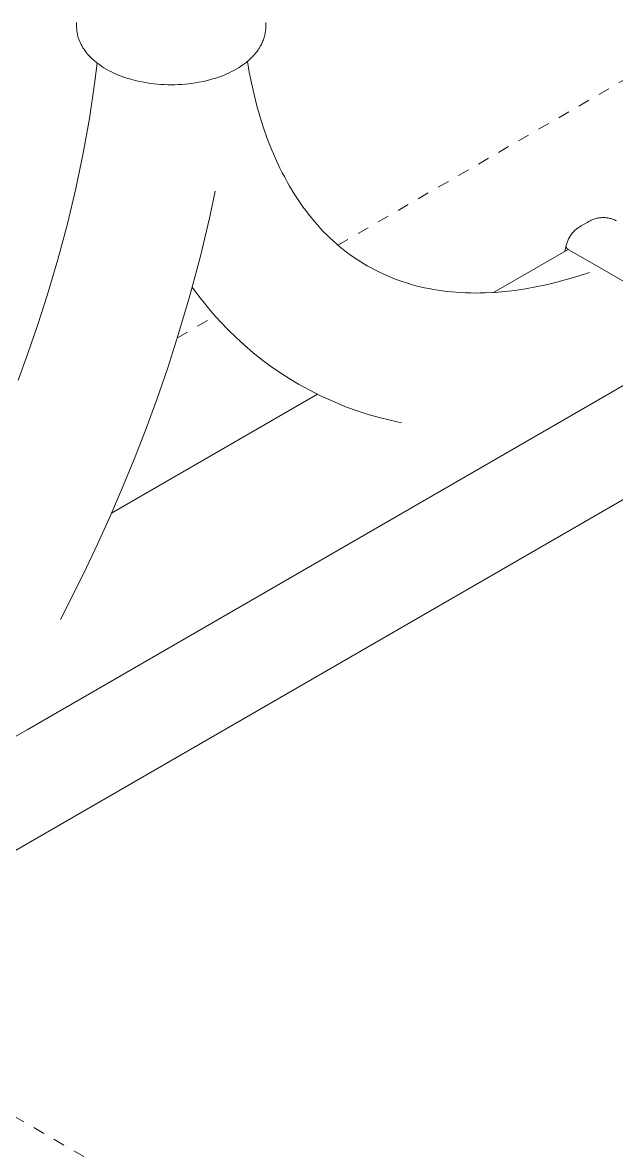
# Model space of a CAD drawing. Header units: inches. Extents: x -7 to 144, y -3 to 95.
# Drawn here: x 113.64 to 118.77, y 51.38 to 61.13 of the extents above; entities that cross this region are included whole.
import ezdxf

# ---------------------------------------------------------------- set-up
doc = ezdxf.new("R2010")
doc.units = ezdxf.units.IN
doc.linetypes.add('HIDDEN', pattern=[1.905, 1.27, -0.635])
doc.layers.add('ZANO_R', color=7, linetype='Continuous', lineweight=0)
doc.layers.add('ZANO_R_przerywana', color=250, linetype='HIDDEN', lineweight=0)

msp = doc.modelspace()

# ---------------------------------------------------------------- linework, layer by layer
at = {"layer": 'ZANO_R'}
for p, q in [((114.10988, 61.09453), (114.10988, 61.12667)), ((114.11006, 61.08374), (114.10988, 61.09453)), ((115.74291, 61.09453), (115.74273, 61.08374)), ((115.74291, 61.09453), (115.74291, 61.12667)), ((114.1106, 61.07298), (114.11006, 61.08374)), ((114.11149, 61.06224), (114.1106, 61.07298)), ((114.11274, 61.05153), (114.11149, 61.06224)), ((114.11433, 61.04085), (114.11274, 61.05153)), ((114.11628, 61.03021), (114.11433, 61.04085)), ((114.11858, 61.01961), (114.11628, 61.03021)), ((114.12123, 61.00907), (114.11858, 61.01961)), ((114.12419, 60.99866), (114.12123, 61.00907)), ((114.12748, 60.98833), (114.12419, 60.99866)), ((115.7286, 60.99866), (115.72531, 60.98833)), ((115.73157, 61.00907), (115.7286, 60.99866)), ((115.73421, 61.01961), (115.73157, 61.00907)), ((115.73651, 61.03021), (115.73421, 61.01961)), ((115.73846, 61.04085), (115.73651, 61.03021)), ((115.74006, 61.05153), (115.73846, 61.04085)), ((115.74131, 61.06224), (115.74006, 61.05153)), ((115.7422, 61.07298), (115.74131, 61.06224)), ((115.74273, 61.08374), (115.7422, 61.07298)), ((114.13111, 60.97808), (114.12748, 60.98833)), ((114.13505, 60.9679), (114.13111, 60.97808)), ((114.13932, 60.95781), (114.13505, 60.9679)), ((114.1439, 60.94781), (114.13932, 60.95781)), ((114.14879, 60.9379), (114.1439, 60.94781)), ((114.15399, 60.9281), (114.14879, 60.9379)), ((114.15756, 60.92172), (114.15399, 60.9281)), ((114.16126, 60.9154), (114.15756, 60.92172)), ((114.16509, 60.90911), (114.16126, 60.9154)), ((114.16904, 60.90288), (114.16509, 60.90911)), ((114.17733, 60.89054), (114.16904, 60.90288)), ((115.68375, 60.90288), (115.67547, 60.89055)), ((115.6877, 60.90911), (115.68375, 60.90288)), ((115.69153, 60.9154), (115.6877, 60.90911)), ((115.69523, 60.92172), (115.69153, 60.9154)), ((115.6988, 60.9281), (115.69523, 60.92172)), ((115.704, 60.9379), (115.6988, 60.9281)), ((115.7089, 60.94781), (115.704, 60.9379)), ((115.71348, 60.95781), (115.7089, 60.94781)), ((115.71774, 60.9679), (115.71348, 60.95781)), ((115.72169, 60.97807), (115.71774, 60.9679)), ((115.72531, 60.98833), (115.72169, 60.97807)), ((114.18609, 60.87841), (114.17733, 60.89054)), ((114.19534, 60.86647), (114.18609, 60.87841)), ((114.20505, 60.85474), (114.19534, 60.86647)), ((114.21521, 60.84323), (114.20505, 60.85474)), ((114.22582, 60.83194), (114.21521, 60.84323)), ((114.23345, 60.82422), (114.22582, 60.83194)), ((114.24129, 60.8166), (114.23345, 60.82422)), ((114.24934, 60.80909), (114.24129, 60.8166)), ((114.25759, 60.80169), (114.24934, 60.80909)), ((114.26604, 60.7944), (114.25759, 60.80169)), ((115.5952, 60.80169), (115.58675, 60.7944)), ((115.60346, 60.80909), (115.5952, 60.80169)), ((115.61151, 60.8166), (115.60346, 60.80909)), ((115.61935, 60.82422), (115.61151, 60.8166)), ((115.62698, 60.83194), (115.61935, 60.82422)), ((115.63759, 60.84323), (115.62698, 60.83194)), ((115.64775, 60.85474), (115.63759, 60.84323)), ((115.65746, 60.86647), (115.64775, 60.85474)), ((115.6667, 60.87841), (115.65746, 60.86647)), ((115.67547, 60.89055), (115.6667, 60.87841)), ((114.26472, 60.59661), (114.28697, 60.77747)), ((114.27469, 60.78722), (114.26604, 60.7944)), ((114.28353, 60.78015), (114.27469, 60.78722)), ((114.29256, 60.77319), (114.28353, 60.78015)), ((114.30982, 60.76058), (114.29256, 60.77319)), ((114.32772, 60.74836), (114.30982, 60.76058)), ((114.34624, 60.73654), (114.32772, 60.74836)), ((114.36534, 60.72514), (114.34624, 60.73654)), ((114.38491, 60.71421), (114.36534, 60.72514)), ((114.40504, 60.70369), (114.38491, 60.71421)), ((114.42569, 60.6936), (114.40504, 60.70369)), ((115.44775, 60.70369), (115.4271, 60.6936)), ((115.46788, 60.71421), (115.44775, 60.70369)), ((115.48745, 60.72514), (115.46788, 60.71421)), ((115.50656, 60.73654), (115.48745, 60.72514)), ((115.52507, 60.74836), (115.50656, 60.73654)), ((115.54297, 60.76058), (115.52507, 60.74836)), ((115.56024, 60.77319), (115.54297, 60.76058)), ((115.56926, 60.78015), (115.56024, 60.77319)), ((115.5781, 60.78722), (115.56926, 60.78015)), ((115.58675, 60.7944), (115.5781, 60.78722)), ((115.58333, 60.79152), (115.59964, 60.69842)), ((115.59964, 60.69842), (115.61813, 60.60572)), ((114.44686, 60.68395), (114.42569, 60.6936)), ((114.46994, 60.67414), (114.44686, 60.68395)), ((114.49355, 60.66484), (114.46994, 60.67414)), ((114.51767, 60.65604), (114.49355, 60.66484)), ((114.54226, 60.64777), (114.51767, 60.65604)), ((114.57793, 60.63694), (114.54226, 60.64777)), ((114.61443, 60.62718), (114.57793, 60.63694)), ((114.65166, 60.61852), (114.61443, 60.62718)), ((114.68955, 60.61098), (114.65166, 60.61852)), ((114.71868, 60.60602), (114.68955, 60.61098)), ((114.74792, 60.60172), (114.71868, 60.60602)), ((114.77726, 60.5981), (114.74792, 60.60172)), ((115.10487, 60.60172), (115.07554, 60.5981)), ((115.13411, 60.60602), (115.10487, 60.60172)), ((115.16324, 60.61098), (115.13411, 60.60602)), ((115.20113, 60.61852), (115.16324, 60.61098)), ((115.23837, 60.62718), (115.20113, 60.61852)), ((115.27486, 60.63694), (115.23837, 60.62718)), ((115.31053, 60.64777), (115.27486, 60.63694)), ((115.33513, 60.65604), (115.31053, 60.64777)), ((115.35924, 60.66484), (115.33513, 60.65604)), ((115.38286, 60.67414), (115.35924, 60.66484)), ((115.40594, 60.68395), (115.38286, 60.67414)), ((115.4271, 60.6936), (115.40594, 60.68395)), ((115.61813, 60.60572), (115.64093, 60.50497)), ((114.22075, 60.30017), (114.26472, 60.59661)), ((114.80666, 60.59514), (114.77726, 60.5981)), ((114.83654, 60.59282), (114.80666, 60.59514)), ((114.86647, 60.59116), (114.83654, 60.59282)), ((114.89643, 60.59016), (114.86647, 60.59116)), ((114.9264, 60.58983), (114.89643, 60.59016)), ((114.95637, 60.59016), (114.9264, 60.58983)), ((114.98633, 60.59116), (114.95637, 60.59016)), ((115.01626, 60.59282), (114.98633, 60.59116)), ((115.04614, 60.59515), (115.01626, 60.59282)), ((115.07554, 60.5981), (115.04614, 60.59515)), ((115.64093, 60.50497), (115.66599, 60.4069)), ((115.66599, 60.4069), (115.69354, 60.31076)), ((115.69354, 60.31076), (115.72329, 60.21748)), ((114.16695, 59.99955), (114.22075, 60.30017)), ((115.72329, 60.21748), (115.75543, 60.12647)), ((115.75543, 60.12647), (115.78969, 60.03846)), ((115.78969, 60.03846), (115.82623, 59.953)), ((114.10344, 59.69562), (114.16695, 59.99955)), ((115.82623, 59.953), (115.86478, 59.87067)), ((115.86478, 59.87067), (115.88489, 59.83048)), ((115.88489, 59.83048), (115.90548, 59.79111)), ((115.90548, 59.79111), (115.92654, 59.75254)), ((115.92654, 59.75254), (115.94807, 59.71477)), ((114.03037, 59.38923), (114.10344, 59.69562)), ((115.30583, 59.67088), (115.25603, 59.43768)), ((115.94807, 59.71477), (115.97014, 59.67766)), ((115.97014, 59.67766), (115.99266, 59.64137)), ((115.99266, 59.64137), (116.01563, 59.60589)), ((116.01563, 59.60589), (116.03903, 59.57122)), ((116.03903, 59.57122), (116.06292, 59.53727)), ((116.06292, 59.53727), (116.08723, 59.50414)), ((115.25603, 59.43768), (115.17538, 59.09946)), ((116.08723, 59.50414), (116.11196, 59.47182)), ((116.11196, 59.47182), (116.13709, 59.44031)), ((116.13709, 59.44031), (116.16235, 59.40993)), ((118.57441, 59.4302), (118.58264, 59.43283)), ((118.58264, 59.43283), (118.59095, 59.43517)), ((118.59095, 59.43517), (118.59934, 59.43722)), ((118.59934, 59.43722), (118.60779, 59.43898)), ((118.60779, 59.43898), (118.6163, 59.44045)), ((118.6163, 59.44045), (118.62485, 59.44161)), ((118.62485, 59.44161), (118.63344, 59.44248)), ((118.63344, 59.44248), (118.64206, 59.44305)), ((118.64206, 59.44305), (118.65069, 59.44332)), ((118.65069, 59.44332), (118.65932, 59.44329)), ((118.65932, 59.44329), (118.66795, 59.44296)), ((118.66795, 59.44296), (118.67656, 59.44233)), ((118.67656, 59.44233), (118.68515, 59.4414)), ((118.68515, 59.4414), (118.69369, 59.44017)), ((118.69369, 59.44017), (118.70219, 59.43865)), ((118.70219, 59.43865), (118.71063, 59.43683)), ((118.71063, 59.43683), (118.719, 59.43472)), ((118.719, 59.43472), (118.7273, 59.43232)), ((118.7273, 59.43232), (118.7355, 59.42963)), ((113.94796, 59.08122), (114.03037, 59.38923)), ((116.16235, 59.40993), (116.18823, 59.38008)), ((116.18823, 59.38008), (116.21474, 59.35077)), ((116.21474, 59.35077), (116.24184, 59.32203)), ((118.40746, 59.33077), (118.41392, 59.33675)), ((118.41392, 59.33675), (118.4206, 59.3425)), ((118.4206, 59.3425), (118.42746, 59.34802)), ((118.42746, 59.34802), (118.43451, 59.35331)), ((118.43451, 59.35331), (118.44174, 59.35834)), ((118.44174, 59.35834), (118.44914, 59.36313)), ((118.44914, 59.36313), (118.4567, 59.36765)), ((118.4567, 59.36765), (118.46441, 59.37191)), ((118.46441, 59.37191), (118.52008, 59.40406)), ((118.52008, 59.40406), (118.52743, 59.40859)), ((118.52743, 59.40859), (118.53493, 59.41287)), ((118.53493, 59.41287), (118.54258, 59.41688)), ((118.54258, 59.41688), (118.55036, 59.42062)), ((118.55036, 59.42062), (118.55827, 59.4241)), ((118.55827, 59.4241), (118.56629, 59.42729)), ((118.56629, 59.42729), (118.57441, 59.4302)), ((118.7355, 59.42963), (118.74361, 59.42666)), ((118.74361, 59.42666), (118.75161, 59.42341)), ((118.75161, 59.42341), (118.75949, 59.41988)), ((118.75949, 59.41988), (118.76724, 59.41608)), ((116.24184, 59.32203), (116.26874, 59.29471)), ((116.26874, 59.29471), (116.29622, 59.26797)), ((116.29622, 59.26797), (116.32427, 59.24182)), ((116.32427, 59.24182), (116.35288, 59.2163)), ((118.34489, 59.23596), (118.34813, 59.24416)), ((118.34813, 59.24416), (118.35165, 59.25223)), ((118.35165, 59.25223), (118.35545, 59.26018)), ((118.35545, 59.26018), (118.35952, 59.268)), ((118.35952, 59.268), (118.36385, 59.27567)), ((118.36385, 59.27567), (118.36845, 59.28318)), ((118.36845, 59.28318), (118.3733, 59.29054)), ((118.3733, 59.29054), (118.37841, 59.29772)), ((118.37841, 59.29772), (118.38375, 59.30472)), ((118.38375, 59.30472), (118.38934, 59.31153)), ((118.38934, 59.31153), (118.39516, 59.31815)), ((118.39516, 59.31815), (118.4012, 59.32456)), ((118.4012, 59.32456), (118.40746, 59.33077)), ((116.35288, 59.2163), (116.38138, 59.19196)), ((116.38138, 59.19196), (116.41043, 59.16826)), ((116.41043, 59.16826), (116.43998, 59.1452)), ((116.43998, 59.1452), (116.47004, 59.12281)), ((117.7085, 58.79748), (118.35229, 59.16917)), ((118.3223, 59.15185), (118.3351, 59.20361)), ((118.3342, 59.19719), (118.33418, 59.19618)), ((118.33418, 59.19618), (118.33419, 59.19517)), ((118.33419, 59.19517), (118.33425, 59.19415)), ((118.33425, 59.19821), (118.3342, 59.19719)), ((118.33434, 59.19922), (118.33425, 59.19821)), ((118.33425, 59.19415), (118.33434, 59.19314)), ((118.33446, 59.20022), (118.33434, 59.19922)), ((118.33434, 59.19314), (118.33446, 59.19213)), ((118.33462, 59.20123), (118.33446, 59.20022)), ((118.33446, 59.19213), (118.33462, 59.19113)), ((118.33481, 59.20222), (118.33462, 59.20123)), ((118.33462, 59.19113), (118.33481, 59.19014)), ((118.33481, 59.20222), (118.33689, 59.21078)), ((118.33481, 59.19014), (118.33504, 59.18915)), ((118.33511, 59.20361), (118.33492, 59.20276)), ((118.33504, 59.18915), (118.3353, 59.18817)), ((118.3353, 59.18817), (118.33559, 59.1872)), ((118.33559, 59.1872), (118.33592, 59.18624)), ((118.33592, 59.18624), (118.33628, 59.18529)), ((118.33628, 59.18529), (118.33668, 59.18435)), ((118.33668, 59.18435), (118.33711, 59.18343)), ((118.33689, 59.21078), (118.33927, 59.21927)), ((118.33711, 59.18343), (118.33756, 59.18253)), ((118.33756, 59.18253), (118.33805, 59.18164)), ((118.33805, 59.18164), (118.33857, 59.18077)), ((118.33857, 59.18077), (118.33912, 59.17992)), ((118.33912, 59.17992), (118.3397, 59.17909)), ((118.33927, 59.21927), (118.34194, 59.22766)), ((118.3397, 59.17909), (118.34031, 59.17827)), ((118.34031, 59.17827), (118.34095, 59.17748)), ((118.34095, 59.17748), (118.34161, 59.17672)), ((118.34161, 59.17672), (118.3423, 59.17597)), ((118.34194, 59.22766), (118.34489, 59.23596)), ((118.3423, 59.17597), (118.34302, 59.17525)), ((118.34302, 59.17525), (118.34376, 59.17456)), ((118.34376, 59.17456), (118.34452, 59.17389)), ((118.34452, 59.17389), (118.3453, 59.17325)), ((118.3453, 59.17325), (118.34611, 59.17263)), ((118.34611, 59.17263), (118.34694, 59.17205)), ((118.34694, 59.17205), (118.34779, 59.17149)), ((118.34779, 59.17149), (118.34866, 59.17097)), ((118.34866, 59.17097), (118.34954, 59.17047)), ((118.34954, 59.17047), (118.35044, 59.17)), ((118.35044, 59.17), (118.35136, 59.16957)), ((118.35136, 59.16957), (118.35229, 59.16917)), ((118.35229, 59.16917), (118.47959, 59.09568)), ((113.8565, 58.77252), (113.94796, 59.08122)), ((115.17538, 59.09946), (115.08474, 58.76069)), ((116.47004, 59.12281), (116.50015, 59.1014)), ((116.50015, 59.1014), (116.53073, 59.08066)), ((116.53073, 59.08066), (116.56178, 59.06062)), ((116.56178, 59.06062), (116.59325, 59.04127)), ((116.59325, 59.04127), (116.61628, 59.02773)), ((118.47959, 59.09568), (119.38495, 58.57296)), ((116.61628, 59.02773), (116.72265, 58.97139)), ((116.72265, 58.97139), (116.85844, 58.91295)), ((118.43819, 58.93833), (118.53653, 58.9705)), ((116.85844, 58.91295), (116.89362, 58.90006)), ((116.89362, 58.90006), (116.92907, 58.88791)), ((116.92907, 58.88791), (116.96478, 58.87654)), ((116.96478, 58.87654), (117.00071, 58.86594)), ((117.00071, 58.86594), (117.03763, 58.85589)), ((117.03763, 58.85589), (117.07476, 58.84661)), ((117.07476, 58.84661), (117.11207, 58.8381)), ((118.07203, 58.84504), (118.16278, 58.86413)), ((118.16278, 58.86413), (118.25449, 58.88618)), ((118.25449, 58.88618), (118.34557, 58.91072)), ((118.34557, 58.91072), (118.43819, 58.93833)), ((113.7755, 58.52106), (113.8565, 58.77252)), ((115.08474, 58.76069), (114.98446, 58.42223)), ((115.16475, 58.76521), (115.10759, 58.84274)), ((115.22441, 58.68957), (115.16475, 58.76521)), ((117.11207, 58.8381), (117.14955, 58.83038)), ((117.14955, 58.83038), (117.18819, 58.82323)), ((117.18819, 58.82323), (117.22697, 58.81685)), ((117.22697, 58.81685), (117.26587, 58.81124)), ((117.26587, 58.81124), (117.30487, 58.80641)), ((117.30487, 58.80641), (117.34456, 58.80226)), ((117.34456, 58.80226), (117.38471, 58.79884)), ((117.38471, 58.79884), (117.42532, 58.79615)), ((117.42532, 58.79615), (117.46639, 58.7942)), ((117.46639, 58.7942), (117.50753, 58.793)), ((117.50753, 58.793), (117.54912, 58.79254)), ((117.54912, 58.79254), (117.59115, 58.79283)), ((117.59115, 58.79283), (117.63361, 58.79386)), ((117.63361, 58.79386), (117.71896, 58.79816)), ((117.71896, 58.79816), (117.80594, 58.80547)), ((117.80594, 58.80547), (117.89353, 58.8157)), ((117.89353, 58.8157), (117.98261, 58.82895)), ((117.98261, 58.82895), (118.07203, 58.84504)), ((115.28651, 58.61593), (115.22441, 58.68957)), ((115.35098, 58.54435), (115.28651, 58.61593)), ((113.68857, 58.26925), (113.7755, 58.52106)), ((115.41775, 58.47491), (115.35098, 58.54435)), ((115.48674, 58.40769), (115.41775, 58.47491)), ((119.55153, 58.4122), (113.68261, 55.02378)), ((114.98446, 58.42223), (114.89591, 58.14732)), ((115.5579, 58.34276), (115.48674, 58.40769)), ((113.60501, 58.04166), (113.68857, 58.26925)), ((115.63114, 58.28018), (115.5579, 58.34276)), ((115.70637, 58.22002), (115.63114, 58.28018)), ((115.78354, 58.16235), (115.70637, 58.22002)), ((114.89591, 58.14732), (114.80101, 57.87241)), ((115.86254, 58.10723), (115.78354, 58.16235)), ((115.9433, 58.05472), (115.86254, 58.10723)), ((116.02572, 58.00486), (115.9433, 58.05472)), ((116.20831, 57.90816), (116.02572, 58.00486)), ((114.41149, 56.89395), (116.18737, 57.91925)), ((114.80101, 57.87241), (114.71003, 57.62461)), ((116.43959, 57.80861), (116.20831, 57.90816)), ((116.5322, 57.77532), (116.43959, 57.80861)), ((116.62587, 57.74511), (116.5322, 57.77532)), ((116.72049, 57.71803), (116.62587, 57.74511)), ((116.81595, 57.6941), (116.72049, 57.71803)), ((116.91216, 57.67335), (116.81595, 57.6941)), ((114.71003, 57.62461), (114.61455, 57.3785)), ((119.72716, 57.53059), (113.00817, 53.65138)), ((114.61455, 57.3785), (114.51191, 57.12759)), ((114.51191, 57.12759), (114.40472, 56.87858)), ((114.40472, 56.87858), (114.29042, 56.62581)), ((114.29042, 56.62581), (114.17154, 56.37517)), ((114.17154, 56.37517), (113.96984, 55.9746)), ((113.68261, 55.02378), (113.47639, 54.90472))]:
    msp.add_line(p, q, dxfattribs=at)
at = {"layer": 'ZANO_R_przerywana', "ltscale": 0.05}
for p, q in [((116.365, 59.20582), (122.58143, 62.79488)), ((114.97935, 58.40581), (115.30623, 58.59454)), ((124.04627, 45.6391), (108.45652, 54.63985))]:
    msp.add_line(p, q, dxfattribs=at)

doc.saveas('drawing.dxf')
